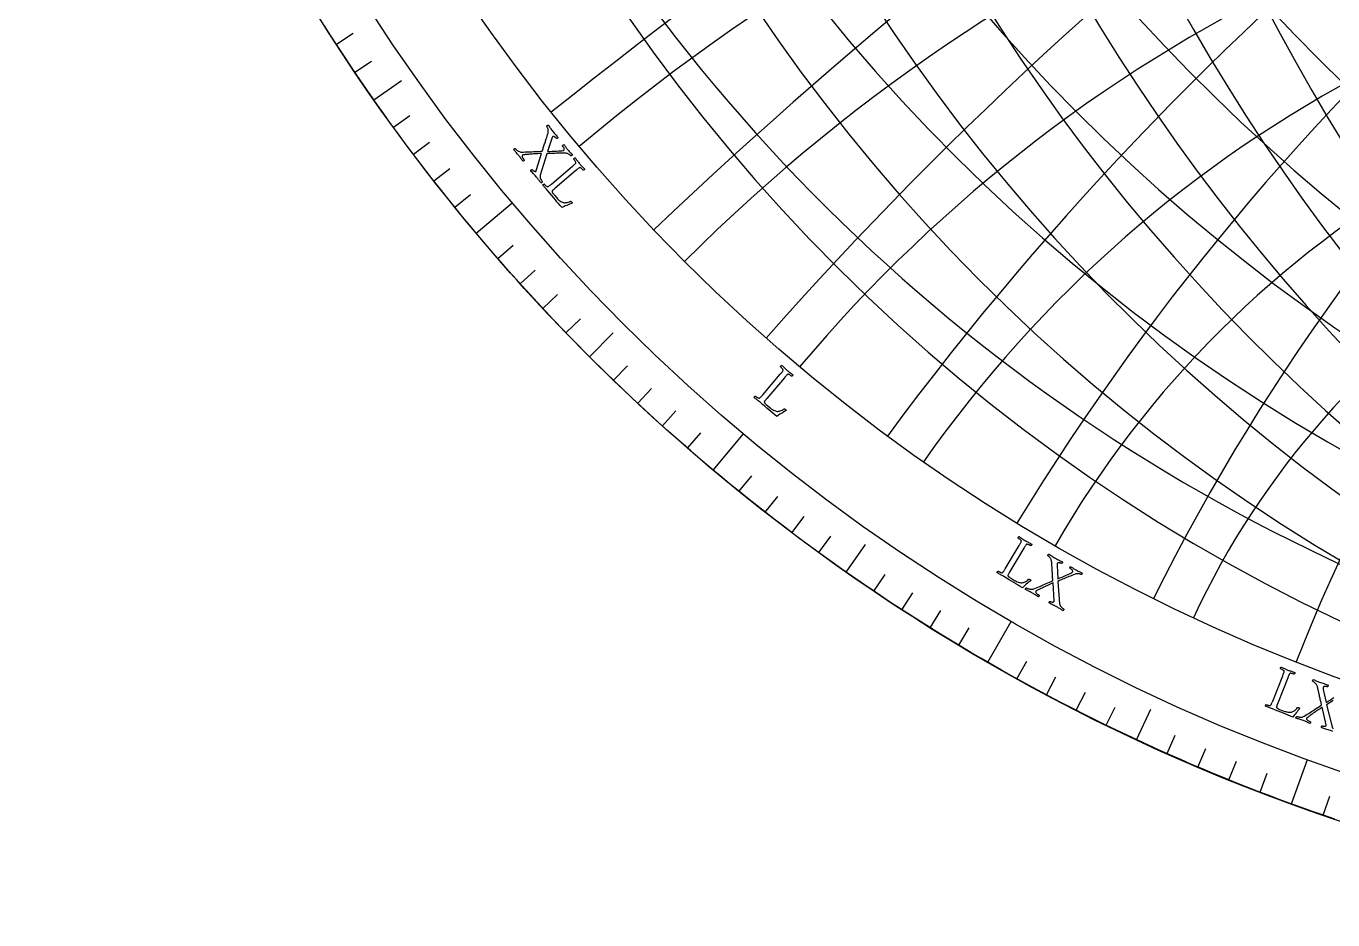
# Model space of a CAD drawing. Header units: millimetres. Extents: x -92 to 92, y -92 to 120.
# Drawn here: x -92.5 to -29.6, y -92.5 to -49.5 of the extents above; entities that cross this region are included whole.
import ezdxf

# ---------------------------------------------------------------- set-up
doc = ezdxf.new("R2010")
doc.units = ezdxf.units.MM
for name, color, linetype in [('CUT_OUTER', 1, 'Continuous'), ('ENGRAVE', 7, 'Continuous'), ('ENGRAVE_FINE', 8, 'Continuous'), ('TEXT', 5, 'Continuous')]:
    doc.layers.add(name, color=color, linetype=linetype)

msp = doc.modelspace()

# ---------------------------------------------------------------- linework, layer by layer
at = {"layer": 'CUT_OUTER'}
msp.add_lwpolyline([(-29.5539, -87.6517), (-30.0912, -87.4687), (-30.6273, -87.2824), (-31.1623, -87.0928), (-31.6961, -86.9), (-32.2287, -86.7039), (-32.7601, -86.5045), (-33.2903, -86.3018), (-33.8192, -86.0959), (-34.3468, -85.8868), (-34.8732, -85.6744), (-35.3982, -85.4589), (-35.9219, -85.24), (-36.4443, -85.018), (-36.9652, -84.7928), (-37.4848, -84.5644), (-38.003, -84.3328), (-38.5197, -84.098), (-39.035, -83.8601), (-39.5488, -83.619), (-40.0612, -83.3748), (-40.572, -83.1274), (-41.0813, -82.8769), (-41.589, -82.6232), (-42.0952, -82.3665), (-42.5998, -82.1067), (-43.1028, -81.8437), (-43.6042, -81.5777), (-44.1039, -81.3086), (-44.602, -81.0365), (-45.0984, -80.7613), (-45.5931, -80.483), (-46.0861, -80.2018), (-46.5773, -79.9175), (-47.0668, -79.6302), (-47.5545, -79.3399), (-48.0404, -79.0466), (-48.5245, -78.7504), (-49.0068, -78.4511), (-49.4873, -78.149), (-49.9659, -77.8438), (-50.4426, -77.5358), (-50.9174, -77.2248), (-51.3902, -76.9109), (-51.8612, -76.5942), (-52.3302, -76.2745), (-52.7972, -75.952), (-53.2623, -75.6266), (-53.7253, -75.2984), (-54.1863, -74.9673), (-54.6453, -74.6334), (-55.1022, -74.2967), (-55.557, -73.9572), (-56.0098, -73.6149), (-56.4604, -73.2699), (-56.9089, -72.922), (-57.3553, -72.5715), (-57.7995, -72.2182), (-58.2415, -71.8622), (-58.6814, -71.5035), (-59.119, -71.1421), (-59.5544, -70.778), (-59.9876, -70.4112), (-60.4185, -70.0418), (-60.8471, -69.6698), (-61.2735, -69.2951), (-61.6975, -68.9178), (-62.1192, -68.538), (-62.5386, -68.1555), (-62.9556, -67.7705), (-63.3702, -67.383), (-63.7825, -66.9929), (-64.1924, -66.6002), (-64.5998, -66.2051), (-65.0048, -65.8075), (-65.4074, -65.4074), (-65.8075, -65.0048), (-66.2051, -64.5998), (-66.6002, -64.1924), (-66.9929, -63.7825), (-67.383, -63.3702), (-67.7705, -62.9556), (-68.1555, -62.5386), (-68.538, -62.1192), (-68.9178, -61.6975), (-69.2951, -61.2735), (-69.6698, -60.8471), (-70.0418, -60.4185), (-70.4112, -59.9876), (-70.778, -59.5544), (-71.1421, -59.119), (-71.5035, -58.6814), (-71.8622, -58.2415), (-72.2182, -57.7995), (-72.5715, -57.3553), (-72.922, -56.9089), (-73.2699, -56.4604), (-73.6149, -56.0098), (-73.9572, -55.557), (-74.2967, -55.1022), (-74.6334, -54.6453), (-74.9673, -54.1863), (-75.2984, -53.7253), (-75.6266, -53.2623), (-75.952, -52.7972), (-76.2745, -52.3302), (-76.5942, -51.8612), (-76.9109, -51.3902), (-77.2248, -50.9174), (-77.5358, -50.4426), (-77.8438, -49.9659), (-78.149, -49.4873)], dxfattribs=at)
at = {"layer": 'ENGRAVE'}
for points in [[(-75.7716, -53.0558), (-74.4456, -52.1273)], [(-70.8591, -59.4579), (-69.1231, -58.0011)], [(-65.4074, -65.4074), (-64.2627, -64.2627)], [(-59.4579, -70.8591), (-58.0011, -69.1231)], [(-53.0558, -75.7716), (-52.1273, -74.4456)], [(-46.25, -80.1073), (-45.1169, -78.1447)], [(-39.0922, -83.8335), (-38.4081, -82.3664)], [(-31.6369, -86.9216), (-30.8618, -84.792)]]:
    msp.add_lwpolyline(points, dxfattribs=at)
for radius in [92.5, 90.2338, 86.025, 86.025]:
    msp.add_circle((0, 0), radius, dxfattribs=at)
for centre, radius, start, end in [((15.1685, 0), 87.3521, 100, 260), ((31.3105, 0), 91.5459, 110, 250), ((49.6666, 0), 99.3331, 120, 240), ((72.1835, 0), 112.2977, 130, 230), ((102.5206, 0), 133.8311, 140, 220), ((0, -133.8311), 102.5206, 50, 130), ((0, -112.2977), 72.1835, 40, 140), ((0, -99.3331), 49.6666, 30, 150)]:
    msp.add_arc(centre, radius, start, end, dxfattribs=at)
at = {"layer": 'ENGRAVE_FINE'}
for points in [[(-77.577, -50.3791), (-76.7625, -49.8501)], [(-76.686, -51.7253), (-75.8808, -51.1822)], [(-74.8341, -54.3701), (-74.0483, -53.7992)], [(-73.8738, -55.6679), (-73.0981, -55.0834)], [(-72.891, -56.9487), (-72.1256, -56.3507)], [(-71.886, -58.2121), (-71.1312, -57.6009)], [(-69.8106, -60.6855), (-69.0776, -60.0483)], [(-68.7409, -61.8946), (-68.0191, -61.2447)], [(-67.6502, -63.0848), (-66.9399, -62.4225)], [(-66.5389, -64.2559), (-65.8403, -63.5812)], [(-64.2559, -66.5389), (-63.5812, -65.8403)], [(-63.0848, -67.6502), (-62.4225, -66.9399)], [(-61.8946, -68.7409), (-61.2447, -68.0191)], [(-60.6855, -69.8106), (-60.0483, -69.0776)], [(-58.2121, -71.886), (-57.6009, -71.1312)], [(-56.9487, -72.891), (-56.3507, -72.1256)], [(-55.6679, -73.8738), (-55.0834, -73.0981)], [(-54.3701, -74.8341), (-53.7992, -74.0483)], [(-51.7253, -76.686), (-51.1822, -75.8808)], [(-50.3791, -77.577), (-49.8501, -76.7625)], [(-49.0175, -78.4444), (-48.5028, -77.6208)], [(-47.641, -79.288), (-47.1408, -78.4555)], [(-44.8449, -80.9023), (-44.374, -80.0528)], [(-43.4261, -81.6727), (-42.9701, -80.8151)], [(-41.9941, -82.4181), (-41.5532, -81.5527)], [(-40.5493, -83.1384), (-40.1236, -82.2655)], [(-37.6231, -84.503), (-37.2281, -83.6157)], [(-36.1426, -85.1467), (-35.7631, -84.2527)], [(-34.6511, -85.7645), (-34.2873, -84.864)], [(-33.149, -86.3562), (-32.801, -85.4494)], [(-30.1151, -87.4605), (-29.7988, -86.5421)]]:
    msp.add_lwpolyline(points, dxfattribs=at)
for centre, radius, start, end in [((7.5262, 0), 86.3536, 95, 265), ((23.0503, 0), 89.0596, 105, 255), ((40.1141, 0), 94.9181, 115, 245), ((60.2354, 0), 105.0171, 125, 235), ((86.025, 0), 121.6577, 135, 225), ((-6.8976, -3.0111), 86.3536, 298.583333, 108.583334), ((-13.9016, -6.0687), 87.3521, 303.583333, 103.583333), ((-21.1251, -9.222), 89.0596, 308.583333, 98.583333), ((6.8976, 3.0111), 86.3536, 118.583333, 288.583334), ((13.9016, 6.0687), 87.3521, 123.583333, 283.583333), ((21.1251, 9.222), 89.0596, 128.583333, 278.583333), ((28.6955, 12.5268), 91.5459, 133.583333, 273.583333), ((36.7638, 16.049), 94.9181, 138.583333, 268.583333), ((45.5184, 19.8707), 99.3331, 143.583333, 263.583333), ((55.2044, 24.0991), 105.0171, 148.583333, 258.583333), ((66.1547, 28.8794), 112.2977, 153.583333, 253.583333), ((78.8401, 34.4171), 121.6577, 158.583333, 248.583333), ((93.958, 41.0167), 133.8311, 163.583333, 243.583333), ((112.5954, 49.1527), 149.98, 168.583333, 238.583333), ((136.5551, 59.6122), 172.05, 173.583333, 233.583333), ((169.0732, 73.8077), 203.5525, 178.583333, 228.583333), ((-28.6955, -12.5268), 91.5459, 313.583333, 93.583333), ((216.6114, 94.5602), 251.5203, 183.583333, 223.583333), ((294.2353, 128.4463), 332.3751, 188.583333, 218.583333), ((447.1245, 195.189), 495.3982, 193.583333, 213.583333), ((901.1467, 393.3892), 987.0262, 198.5833333, 208.5833333), ((-901.1467, -393.3892), 987.0262, 18.5833333, 28.5833333), ((-447.1245, -195.189), 495.3982, 13.583333, 33.583333), ((-294.2353, -128.4463), 332.3751, 8.583333, 38.583333), ((-216.6114, -94.5602), 251.5203, 3.583333, 43.583333), ((-169.0732, -73.8077), 203.5525, 358.583333, 48.583333), ((-136.5551, -59.6122), 172.05, 353.583333, 53.583333), ((-112.5954, -49.1527), 149.98, 348.583333, 58.583333), ((-93.958, -41.0167), 133.8311, 343.583333, 63.583333), ((-78.8401, -34.4171), 121.6577, 338.583333, 68.583333), ((-66.1547, -28.8794), 112.2977, 333.583333, 73.583333), ((-55.2044, -24.0991), 105.0171, 328.583333, 78.583333), ((-45.5184, -19.8707), 99.3331, 323.583333, 83.583333), ((-36.7638, -16.049), 94.9181, 318.583333, 88.583333), ((132.9774, -304.6148), 321.0497, 98.583333, 128.583333), ((100.6288, -230.5131), 236.3517, 93.583333, 133.583333), ((81.4378, -186.5516), 184.4812, 88.583333, 138.583333), ((68.8342, -157.6802), 148.9997, 83.583333, 143.583333), ((60.0044, -137.4536), 122.8564, 78.583333, 148.583333), ((53.5435, -122.6535), 102.5206, 73.583333, 153.583333), ((48.6731, -111.4968), 86.025, 68.583333, 158.583333), ((0, -121.6577), 86.025, 45, 135), ((0, -105.0171), 60.2354, 35, 145), ((0, -94.9181), 40.1141, 25, 155)]:
    msp.add_arc(centre, radius, start, end, dxfattribs=at)
at = {"layer": 'TEXT'}
for points in [[(-67.1658, -54.5685), (-67.1314, -54.6104), (-67.0978, -54.6502), (-67.0653, -54.6878), (-67.0338, -54.7232), (-67.0029, -54.7574), (-66.9724, -54.7915), (-66.9423, -54.8253), (-66.9126, -54.859), (-66.9169, -54.866), (-66.9242, -54.8745), (-66.9343, -54.8843), (-66.9474, -54.8955), (-66.9606, -54.9054), (-66.9712, -54.911), (-66.9791, -54.9125), (-66.9843, -54.9098), (-66.9924, -54.9008), (-67.0029, -54.8902), (-67.0159, -54.8782), (-67.0314, -54.8647), (-67.0485, -54.8512), (-67.0663, -54.8394), (-67.0848, -54.8291), (-67.104, -54.8204), (-67.1232, -54.8151), (-67.1413, -54.815), (-67.1585, -54.8201), (-67.1748, -54.8304), (-67.1877, -54.8439), (-67.1999, -54.8628), (-67.2112, -54.887), (-67.2217, -54.9166), (-67.4209, -55.5333), (-67.3077, -55.5275), (-67.1975, -55.5222), (-67.0906, -55.5173), (-66.9867, -55.5128), (-66.8907, -55.5081), (-66.807, -55.5025), (-66.7357, -55.496), (-66.6768, -55.4887), (-66.6682, -55.4869), (-66.6601, -55.4844), (-66.6527, -55.481), (-66.6458, -55.477), (-66.64, -55.473), (-66.6355, -55.4699), (-66.6323, -55.4676), (-66.6304, -55.4662), (-66.6232, -55.4571), (-66.6183, -55.444), (-66.6157, -55.4268), (-66.6156, -55.4056), (-66.6215, -55.3792), (-66.6373, -55.3464), (-66.6629, -55.3073), (-66.6983, -55.2618), (-66.6982, -55.2563), (-66.6942, -55.2489), (-66.6865, -55.2396), (-66.675, -55.2285), (-66.6623, -55.2176), (-66.651, -55.2091), (-66.641, -55.2029), (-66.6323, -55.1991), (-66.6069, -55.2345), (-66.583, -55.2678), (-66.5604, -55.299), (-66.5394, -55.3282), (-66.5182, -55.3568), (-66.4955, -55.3864), (-66.4712, -55.417), (-66.4453, -55.4484), (-66.409, -55.4914), (-66.3749, -55.5302), (-66.3433, -55.565), (-66.314, -55.5957), (-66.2871, -55.6232), (-66.2627, -55.6483), (-66.2409, -55.6709), (-66.2215, -55.6912), (-66.2254, -55.6981), (-66.2315, -55.7061), (-66.2397, -55.7152), (-66.2501, -55.7253), (-66.2616, -55.7345), (-66.2729, -55.7409), (-66.284, -55.7444), (-66.295, -55.7449), (-66.3008, -55.7388), (-66.3102, -55.73), (-66.3232, -55.7183), (-66.3397, -55.7039), (-66.3594, -55.6884), (-66.3816, -55.6736), (-66.4063, -55.6593), (-66.4336, -55.6457), (-66.463, -55.6339), (-66.494, -55.6253), (-66.5268, -55.6199), (-66.5612, -55.6176), (-66.649, -55.6188), (-66.7308, -55.6197), (-66.8067, -55.6204), (-66.8767, -55.6208), (-66.9437, -55.6214), (-67.0106, -55.6227), (-67.0774, -55.6246), (-67.1442, -55.6272), (-67.2141, -55.6303), (-67.2901, -55.634), (-67.3723, -55.6381), (-67.4607, -55.6427), (-67.7708, -56.6816), (-67.7782, -56.7203), (-67.7781, -56.7606), (-67.7707, -56.8024), (-67.7559, -56.8457), (-67.7366, -56.8879), (-67.7158, -56.9263), (-67.6937, -56.9609), (-67.67, -56.9917), (-67.6733, -56.9997), (-67.6795, -57.0084), (-67.6887, -57.0178), (-67.7009, -57.028), (-67.7133, -57.0373), (-67.7231, -57.0441), (-67.7304, -57.0486), (-67.7351, -57.0506), (-67.7612, -57.0149), (-67.7854, -56.9816), (-67.8077, -56.951), (-67.8282, -56.9228), (-67.849, -56.8948), (-67.8726, -56.8644), (-67.8989, -56.8316), (-67.9279, -56.7965), (-67.9682, -56.7487), (-68.0063, -56.7044), (-68.0422, -56.6636), (-68.0759, -56.6264), (-68.1098, -56.5893), (-68.1466, -56.5493), (-68.1861, -56.5061), (-68.2283, -56.4598), (-68.2258, -56.4506), (-68.2199, -56.4405), (-68.2105, -56.4297), (-68.1977, -56.4181), (-68.1846, -56.4083), (-68.174, -56.4026), (-68.166, -56.4011), (-68.1607, -56.4039), (-68.1533, -56.4119), (-68.1431, -56.4215), (-68.1301, -56.4326), (-68.1143, -56.4452), (-68.0968, -56.4579), (-68.0786, -56.4693), (-68.0597, -56.4793), (-68.0401, -56.488), (-68.0213, -56.4939), (-68.0048, -56.4956), (-67.9906, -56.4929), (-67.9786, -56.4861), (-67.9762, -56.4837), (-67.9736, -56.4804), (-67.971, -56.4763), (-67.9684, -56.4714), (-67.9659, -56.4662), (-67.9641, -56.4612), (-67.9628, -56.4565), (-67.9622, -56.4519), (-67.704, -55.633), (-67.7623, -55.6356), (-67.8235, -55.6387), (-67.8875, -55.6423), (-67.9544, -55.6464), (-68.0223, -55.6508), (-68.0894, -55.6552), (-68.1556, -55.6597), (-68.2211, -55.6642), (-68.2841, -55.6687), (-68.3429, -55.6734), (-68.3976, -55.6782), (-68.4481, -55.6831), (-68.4928, -55.6878), (-68.5299, -55.6919), (-68.5594, -55.6953), (-68.5813, -55.6981), (-68.5851, -55.699), (-68.5898, -55.7), (-68.5954, -55.7013), (-68.6018, -55.7027), (-68.6086, -55.7046), (-68.6151, -55.7074), (-68.6215, -55.711), (-68.6277, -55.7156), (-68.6363, -55.7268), (-68.6402, -55.743), (-68.6395, -55.7639), (-68.6341, -55.7897), (-68.6222, -55.8206), (-68.602, -55.857), (-68.5736, -55.8989), (-68.5369, -55.9462), (-68.5401, -55.9543), (-68.5461, -55.9634), (-68.5548, -55.9735), (-68.5663, -55.9845), (-68.5781, -55.9945), (-68.5878, -56.0015), (-68.5954, -56.0055), (-68.6008, -56.0066), (-68.6255, -55.9715), (-68.6506, -55.9363), (-68.6761, -55.9008), (-68.7019, -55.8652), (-68.728, -55.8298), (-68.7543, -55.795), (-68.7809, -55.7609), (-68.8076, -55.7275), (-68.8441, -55.6828), (-68.8784, -55.6418), (-68.9104, -55.6046), (-68.94, -55.571), (-68.9689, -55.5391), (-68.9984, -55.5067), (-69.0285, -55.4737), (-69.0593, -55.4403), (-69.0539, -55.4328), (-69.0459, -55.425), (-69.0354, -55.417), (-69.0224, -55.4087), (-69.0095, -55.4012), (-68.9992, -55.3956), (-68.9917, -55.392), (-68.9869, -55.3903), (-68.9804, -55.3973), (-68.9688, -55.4085), (-68.952, -55.424), (-68.93, -55.4436), (-68.9042, -55.465), (-68.8759, -55.4859), (-68.8449, -55.5062), (-68.8114, -55.526), (-68.7767, -55.5429), (-68.7423, -55.5547), (-68.7083, -55.5615), (-68.6746, -55.5632), (-68.5816, -55.561), (-68.4928, -55.5585), (-68.4083, -55.5559), (-68.3279, -55.5529), (-68.2496, -55.5497), (-68.1713, -55.5462), (-68.0929, -55.5423), (-68.0146, -55.5381), (-67.9347, -55.5337), (-67.8514, -55.5293), (-67.7648, -55.5248), (-67.6749, -55.5203), (-67.6635, -55.4871), (-67.6511, -55.4499), (-67.6377, -55.4086), (-67.6234, -55.3633), (-67.6082, -55.3154), (-67.5926, -55.2667), (-67.5764, -55.2171), (-67.5596, -55.1665), (-67.5429, -55.1164), (-67.527, -55.0678), (-67.5117, -55.0208), (-67.4971, -54.9754), (-67.4836, -54.9329), (-67.4712, -54.8944), (-67.4601, -54.8599), (-67.4503, -54.8295), (-67.4423, -54.8046), (-67.4365, -54.7868), (-67.433, -54.7762), (-67.4319, -54.7726), (-67.4174, -54.7293), (-67.4058, -54.6892), (-67.3972, -54.6523), (-67.3916, -54.6185), (-67.3885, -54.5858), (-67.3877, -54.5523), (-67.3892, -54.5178), (-67.3928, -54.4824), (-67.3968, -54.459), (-67.403, -54.4356), (-67.4114, -54.4123), (-67.422, -54.389), (-67.4333, -54.3673), (-67.4439, -54.3487), (-67.4537, -54.3332), (-67.4628, -54.3209), (-67.4644, -54.3152), (-67.4613, -54.3078), (-67.4536, -54.2986), (-67.4413, -54.2877), (-67.4274, -54.2775), (-67.4149, -54.2704), (-67.404, -54.2665), (-67.3945, -54.2658), (-67.3623, -54.3085), (-67.3327, -54.3481), (-67.3058, -54.3847), (-67.2816, -54.4183), (-67.2572, -54.4517), (-67.2298, -54.4878), (-67.1993, -54.5268), (-67.1658, -54.5685)], [(-67.0486, -57.2979), (-67.0513, -57.3002), (-67.0546, -57.303), (-67.0585, -57.3063), (-67.0629, -57.3101), (-67.0745, -57.32), (-67.0876, -57.3312), (-67.1025, -57.3439), (-67.1189, -57.358), (-67.1357, -57.3726), (-67.1514, -57.3868), (-67.1662, -57.4007), (-67.18, -57.4143), (-67.1915, -57.4267), (-67.1995, -57.4372), (-67.2041, -57.4458), (-67.2051, -57.4524), (-67.2018, -57.4714), (-67.1958, -57.4905), (-67.1869, -57.5094), (-67.1752, -57.5283), (-67.1598, -57.5495), (-67.1397, -57.5752), (-67.1149, -57.6054), (-67.0855, -57.6402), (-66.9724, -57.7715), (-66.9419, -57.8048), (-66.9081, -57.8382), (-66.8709, -57.8715), (-66.8303, -57.9047), (-66.7887, -57.9349), (-66.7483, -57.9592), (-66.7092, -57.9774), (-66.6714, -57.9898), (-66.6363, -57.9961), (-66.5989, -57.9991), (-66.5592, -57.9988), (-66.5172, -57.9952), (-66.4721, -57.9872), (-66.4232, -57.9742), (-66.3705, -57.9559), (-66.314, -57.9325), (-66.3045, -57.9309), (-66.2941, -57.9338), (-66.283, -57.9412), (-66.271, -57.9532), (-66.2548, -57.9734), (-66.2436, -57.9917), (-66.2371, -58.0079), (-66.2356, -58.0222), (-66.2982, -58.0472), (-66.363, -58.0728), (-66.43, -58.0989), (-66.4991, -58.1255), (-66.5658, -58.1523), (-66.6258, -58.1792), (-66.679, -58.2061), (-66.7253, -58.2331), (-66.8067, -58.1391), (-66.8872, -58.0447), (-66.9667, -57.95), (-67.0452, -57.855), (-67.1259, -57.7571), (-67.2123, -57.6535), (-67.3043, -57.5444), (-67.4017, -57.4296), (-67.4358, -57.39), (-67.4685, -57.3529), (-67.4999, -57.3182), (-67.5299, -57.286), (-67.5593, -57.2546), (-67.5887, -57.2221), (-67.6181, -57.1887), (-67.6476, -57.1543), (-67.6454, -57.1453), (-67.6403, -57.1362), (-67.6323, -57.1269), (-67.6212, -57.1175), (-67.6094, -57.1092), (-67.5986, -57.103), (-67.589, -57.0992), (-67.5806, -57.0976), (-67.573, -57.1062), (-67.5624, -57.1173), (-67.5489, -57.1311), (-67.5323, -57.1475), (-67.514, -57.1647), (-67.4954, -57.1808), (-67.4764, -57.1958), (-67.457, -57.2097), (-67.439, -57.2209), (-67.4242, -57.2278), (-67.4125, -57.2304), (-67.4039, -57.2287), (-67.3849, -57.2199), (-67.3647, -57.2083), (-67.3433, -57.1939), (-67.3207, -57.1766), (-67.2971, -57.1575), (-67.2728, -57.1375), (-67.2477, -57.1165), (-67.2218, -57.0947), (-66.226, -56.2489), (-66.2002, -56.2268), (-66.1752, -56.2053), (-66.1511, -56.1842), (-66.1279, -56.1636), (-66.1067, -56.1436), (-66.0886, -56.1246), (-66.0736, -56.1064), (-66.0617, -56.0891), (-66.0576, -56.0802), (-66.0579, -56.0681), (-66.0624, -56.0529), (-66.0711, -56.0344), (-66.0824, -56.0142), (-66.0945, -55.994), (-66.1075, -55.9738), (-66.1212, -55.9535), (-66.1343, -55.9348), (-66.1454, -55.9194), (-66.1544, -55.9073), (-66.1614, -55.8986), (-66.1584, -55.8906), (-66.153, -55.8819), (-66.1452, -55.8724), (-66.1349, -55.862), (-66.1238, -55.8528), (-66.1133, -55.8463), (-66.1035, -55.8427), (-66.0944, -55.842), (-66.066, -55.8782), (-66.0379, -55.9143), (-66.0102, -55.9501), (-65.9829, -55.9858), (-65.9557, -56.0211), (-65.9282, -56.0556), (-65.9006, -56.0895), (-65.8727, -56.1227), (-65.8437, -56.1563), (-65.8145, -56.1891), (-65.7853, -56.221), (-65.756, -56.2521), (-65.7265, -56.2832), (-65.6964, -56.3151), (-65.6658, -56.3479), (-65.6348, -56.3815), (-65.637, -56.3904), (-65.6421, -56.3995), (-65.6501, -56.4088), (-65.661, -56.4183), (-65.6728, -56.4268), (-65.6835, -56.433), (-65.693, -56.437), (-65.7013, -56.4387), (-65.7088, -56.4304), (-65.7193, -56.4196), (-65.7327, -56.4062), (-65.7491, -56.3903), (-65.7669, -56.3735), (-65.7847, -56.3578), (-65.8024, -56.343), (-65.82, -56.3291), (-65.8366, -56.3179), (-65.851, -56.311), (-65.8633, -56.3083), (-65.8735, -56.3099), (-65.889, -56.3177), (-65.9057, -56.3278), (-65.9235, -56.3401), (-65.9425, -56.3546), (-65.9624, -56.3708), (-65.9831, -56.3879), (-66.0046, -56.4058), (-66.0268, -56.4247), (-66.0304, -56.4278), (-66.034, -56.4308), (-66.0376, -56.4339), (-66.0411, -56.4369), (-66.0447, -56.44), (-66.0483, -56.443), (-66.0519, -56.4461), (-66.0554, -56.4491)], [(-56.8669, -67.4146), (-56.8692, -67.4173), (-56.872, -67.4206), (-56.8752, -67.4245), (-56.879, -67.429), (-56.8888, -67.4406), (-56.9, -67.4538), (-56.9125, -67.4687), (-56.9265, -67.4852), (-56.9407, -67.5024), (-56.9539, -67.519), (-56.9662, -67.5351), (-56.9776, -67.5507), (-56.987, -67.5649), (-56.9932, -67.5765), (-56.9963, -67.5857), (-56.9963, -67.5924), (-56.9899, -67.6107), (-56.9808, -67.6284), (-56.969, -67.6457), (-56.9544, -67.6625), (-56.9358, -67.6808), (-56.9118, -67.7029), (-56.8824, -67.7287), (-56.8477, -67.7583), (-56.7149, -67.8695), (-56.6794, -67.8975), (-56.6406, -67.9249), (-56.5985, -67.9517), (-56.5531, -67.9779), (-56.5071, -68.001), (-56.4633, -68.0184), (-56.4218, -68.0301), (-56.3824, -68.0361), (-56.3468, -68.0367), (-56.3094, -68.0336), (-56.2702, -68.0268), (-56.2294, -68.0164), (-56.1862, -68.0013), (-56.1401, -67.9804), (-56.091, -67.9539), (-56.0391, -67.9216), (-56.0299, -67.9185), (-56.0192, -67.9197), (-56.007, -67.9252), (-55.9933, -67.935), (-55.974, -67.9524), (-55.9599, -67.9686), (-55.951, -67.9836), (-55.9471, -67.9974), (-56.0049, -68.0322), (-56.0647, -68.068), (-56.1265, -68.1046), (-56.1904, -68.142), (-56.2519, -68.1794), (-56.3067, -68.2156), (-56.3548, -68.2508), (-56.3962, -68.285), (-56.4918, -68.2054), (-56.5865, -68.1253), (-56.6802, -68.0448), (-56.7731, -67.9638), (-56.8687, -67.8802), (-56.9707, -67.792), (-57.0792, -67.6992), (-57.194, -67.6018), (-57.234, -67.5682), (-57.2723, -67.5369), (-57.3089, -67.5078), (-57.3437, -67.4809), (-57.3778, -67.4547), (-57.4121, -67.4274), (-57.4466, -67.3992), (-57.4813, -67.37), (-57.4806, -67.3608), (-57.477, -67.351), (-57.4705, -67.3406), (-57.4612, -67.3295), (-57.4508, -67.3193), (-57.4412, -67.3115), (-57.4324, -67.3062), (-57.4243, -67.3033), (-57.4154, -67.3104), (-57.4032, -67.3197), (-57.3875, -67.3311), (-57.3685, -67.3447), (-57.3477, -67.3586), (-57.3267, -67.3715), (-57.3055, -67.3832), (-57.2842, -67.3938), (-57.2646, -67.4019), (-57.2488, -67.4063), (-57.2369, -67.407), (-57.2287, -67.4039), (-57.2114, -67.3922), (-57.1933, -67.3775), (-57.1745, -67.3597), (-57.1551, -67.339), (-57.1349, -67.3164), (-57.1141, -67.2926), (-57.0927, -67.2679), (-57.0707, -67.2421), (-56.2253, -66.246), (-56.2034, -66.2201), (-56.1823, -66.1947), (-56.1619, -66.17), (-56.1424, -66.1459), (-56.1246, -66.1228), (-56.1099, -66.1011), (-56.098, -66.0807), (-56.0891, -66.0617), (-56.0865, -66.0523), (-56.0887, -66.0404), (-56.0956, -66.0261), (-56.1073, -66.0092), (-56.1217, -65.9912), (-56.1369, -65.9732), (-56.153, -65.9553), (-56.1698, -65.9375), (-56.1858, -65.9212), (-56.1992, -65.9078), (-56.2101, -65.8974), (-56.2184, -65.8899), (-56.2167, -65.8815), (-56.2128, -65.872), (-56.2066, -65.8614), (-56.1982, -65.8495), (-56.1887, -65.8386), (-56.1794, -65.8305), (-56.1703, -65.8254), (-56.1615, -65.8232), (-56.1275, -65.8543), (-56.094, -65.8853), (-56.0608, -65.9162), (-56.0281, -65.947), (-55.9955, -65.9774), (-55.9628, -66.007), (-55.93, -66.036), (-55.8971, -66.0642), (-55.863, -66.0926), (-55.829, -66.1202), (-55.795, -66.147), (-55.7611, -66.1729), (-55.7268, -66.1988), (-55.692, -66.2255), (-55.6565, -66.2529), (-55.6204, -66.281), (-55.6211, -66.2901), (-55.6247, -66.2999), (-55.6311, -66.3104), (-55.6403, -66.3215), (-55.6506, -66.3318), (-55.6601, -66.3397), (-55.6688, -66.3452), (-55.6768, -66.3482), (-55.6855, -66.3412), (-55.6976, -66.3322), (-55.713, -66.3212), (-55.7318, -66.3082), (-55.7521, -66.2945), (-55.7722, -66.2819), (-55.792, -66.2701), (-55.8117, -66.2594), (-55.8298, -66.251), (-55.8452, -66.2465), (-55.8578, -66.2458), (-55.8676, -66.2491), (-55.8816, -66.2593), (-55.8964, -66.2719), (-55.912, -66.2869), (-55.9284, -66.3044), (-55.9454, -66.3236), (-55.9631, -66.3438), (-55.9814, -66.365), (-56.0003, -66.3872), (-56.0033, -66.3908), (-56.0063, -66.3944), (-56.0094, -66.398), (-56.0124, -66.4016), (-56.0154, -66.4052), (-56.0184, -66.4088), (-56.0215, -66.4124), (-56.0245, -66.416)], [(-45.179, -75.7458), (-45.1809, -75.7488), (-45.1831, -75.7525), (-45.1857, -75.7569), (-45.1887, -75.7619), (-45.1964, -75.775), (-45.2053, -75.7899), (-45.2153, -75.8066), (-45.2264, -75.8252), (-45.2376, -75.8444), (-45.248, -75.8629), (-45.2575, -75.8808), (-45.2662, -75.8981), (-45.2732, -75.9136), (-45.2774, -75.9261), (-45.279, -75.9356), (-45.2779, -75.9422), (-45.2686, -75.9592), (-45.2568, -75.9753), (-45.2423, -75.9904), (-45.2252, -76.0046), (-45.2038, -76.0197), (-45.1766, -76.0376), (-45.1434, -76.0583), (-45.1044, -76.0818), (-44.9552, -76.17), (-44.9157, -76.1919), (-44.8729, -76.2126), (-44.827, -76.2323), (-44.778, -76.2508), (-44.7289, -76.2661), (-44.6829, -76.2761), (-44.64, -76.2809), (-44.6002, -76.2805), (-44.5649, -76.2753), (-44.5285, -76.2661), (-44.491, -76.2531), (-44.4523, -76.2362), (-44.4122, -76.2143), (-44.37, -76.1863), (-44.326, -76.1521), (-44.28, -76.1118), (-44.2714, -76.1073), (-44.2607, -76.1067), (-44.2477, -76.1102), (-44.2326, -76.1176), (-44.2108, -76.1316), (-44.1942, -76.1453), (-44.183, -76.1587), (-44.1769, -76.1717), (-44.2283, -76.2155), (-44.2815, -76.2604), (-44.3365, -76.3066), (-44.3935, -76.3539), (-44.4481, -76.4007), (-44.4963, -76.4454), (-44.5381, -76.4879), (-44.5734, -76.5283), (-44.6806, -76.4653), (-44.787, -76.4016), (-44.8926, -76.3374), (-44.9974, -76.2725), (-45.1053, -76.2055), (-45.2203, -76.1351), (-45.3423, -76.0611), (-45.4714, -75.9835), (-45.5164, -75.957), (-45.5593, -75.9323), (-45.6001, -75.9095), (-45.6388, -75.8886), (-45.6767, -75.8682), (-45.7149, -75.8469), (-45.7535, -75.8246), (-45.7925, -75.8014), (-45.7933, -75.7923), (-45.7914, -75.782), (-45.7867, -75.7706), (-45.7793, -75.7582), (-45.7707, -75.7465), (-45.7625, -75.7372), (-45.7546, -75.7305), (-45.7471, -75.7264), (-45.7372, -75.732), (-45.7236, -75.7392), (-45.7063, -75.7479), (-45.6854, -75.7582), (-45.6626, -75.7686), (-45.6398, -75.7779), (-45.617, -75.786), (-45.5942, -75.793), (-45.5735, -75.7978), (-45.5573, -75.7996), (-45.5453, -75.7983), (-45.5378, -75.794), (-45.5226, -75.7796), (-45.5072, -75.7621), (-45.4915, -75.7416), (-45.4756, -75.718), (-45.4594, -75.6923), (-45.4428, -75.6656), (-45.4257, -75.6377), (-45.4081, -75.6087), (-44.7355, -74.4887), (-44.7181, -74.4595), (-44.7013, -74.431), (-44.6853, -74.4033), (-44.6699, -74.3764), (-44.6561, -74.3507), (-44.6451, -74.3269), (-44.6367, -74.3048), (-44.631, -74.2846), (-44.63, -74.2749), (-44.6341, -74.2636), (-44.6432, -74.2505), (-44.6574, -74.2358), (-44.6746, -74.2204), (-44.6925, -74.2051), (-44.7113, -74.1901), (-44.7308, -74.1752), (-44.7492, -74.1617), (-44.7646, -74.1507), (-44.777, -74.1421), (-44.7865, -74.1361), (-44.7862, -74.1276), (-44.7838, -74.1176), (-44.7794, -74.106), (-44.773, -74.093), (-44.7654, -74.0806), (-44.7576, -74.0712), (-44.7495, -74.0646), (-44.7411, -74.061), (-44.7025, -74.0862), (-44.6644, -74.1114), (-44.6267, -74.1365), (-44.5894, -74.1616), (-44.5523, -74.1863), (-44.5152, -74.2102), (-44.4782, -74.2335), (-44.4412, -74.256), (-44.4029, -74.2785), (-44.3648, -74.3002), (-44.3269, -74.3211), (-44.2892, -74.3412), (-44.2513, -74.3612), (-44.2126, -74.3818), (-44.1731, -74.4031), (-44.1329, -74.425), (-44.1321, -74.4341), (-44.1341, -74.4444), (-44.1387, -74.4557), (-44.146, -74.4683), (-44.1545, -74.4801), (-44.1626, -74.4894), (-44.1703, -74.4962), (-44.1777, -74.5005), (-44.1874, -74.495), (-44.2008, -74.4881), (-44.2178, -74.4797), (-44.2384, -74.4699), (-44.2607, -74.4598), (-44.2825, -74.4505), (-44.304, -74.4422), (-44.3252, -74.4347), (-44.3444, -74.4294), (-44.3603, -74.4274), (-44.3729, -74.4288), (-44.382, -74.4336), (-44.3942, -74.446), (-44.4068, -74.4608), (-44.4197, -74.4782), (-44.433, -74.4981), (-44.4468, -74.5198), (-44.4609, -74.5425), (-44.4755, -74.5664), (-44.4905, -74.5915), (-44.4929, -74.5955), (-44.4953, -74.5995), (-44.4978, -74.6036), (-44.5002, -74.6076), (-44.5026, -74.6116), (-44.505, -74.6157), (-44.5074, -74.6197), (-44.5098, -74.6237)], [(-42.9888, -75.1061), (-42.9415, -75.1328), (-42.8959, -75.1579), (-42.852, -75.1812), (-42.8098, -75.2029), (-42.7687, -75.2237), (-42.728, -75.2444), (-42.6877, -75.2652), (-42.6479, -75.2858), (-42.6494, -75.294), (-42.6531, -75.3045), (-42.659, -75.3173), (-42.6672, -75.3325), (-42.676, -75.3464), (-42.6838, -75.3555), (-42.6906, -75.3598), (-42.6965, -75.3591), (-42.7073, -75.3536), (-42.7209, -75.3475), (-42.7374, -75.341), (-42.7567, -75.334), (-42.7775, -75.3276), (-42.7983, -75.323), (-42.8193, -75.32), (-42.8404, -75.3189), (-42.8601, -75.3208), (-42.8771, -75.3273), (-42.8913, -75.3382), (-42.9028, -75.3537), (-42.91, -75.371), (-42.9145, -75.393), (-42.9163, -75.4196), (-42.9155, -75.451), (-42.8791, -76.098), (-42.7755, -76.0518), (-42.6747, -76.0072), (-42.5767, -75.9641), (-42.4814, -75.9225), (-42.3935, -75.8834), (-42.3175, -75.8481), (-42.2534, -75.8164), (-42.201, -75.7883), (-42.1936, -75.7835), (-42.187, -75.7782), (-42.1813, -75.7725), (-42.1764, -75.7662), (-42.1723, -75.7604), (-42.1693, -75.7558), (-42.1671, -75.7526), (-42.1659, -75.7505), (-42.1624, -75.7395), (-42.1625, -75.7255), (-42.1664, -75.7086), (-42.1738, -75.6887), (-42.1889, -75.6662), (-42.2154, -75.6413), (-42.2534, -75.6141), (-42.3029, -75.5844), (-42.3047, -75.5792), (-42.3037, -75.5709), (-42.2999, -75.5595), (-42.2932, -75.5449), (-42.2852, -75.5302), (-42.2777, -75.5181), (-42.2706, -75.5088), (-42.2639, -75.5021), (-42.2274, -75.5259), (-42.1931, -75.5484), (-42.1608, -75.5694), (-42.1307, -75.5891), (-42.1006, -75.6081), (-42.0687, -75.6276), (-42.0351, -75.6473), (-41.9996, -75.6673), (-41.9502, -75.6943), (-41.9045, -75.7182), (-41.8624, -75.7393), (-41.824, -75.7574), (-41.789, -75.7733), (-41.7572, -75.7879), (-41.7287, -75.8012), (-41.7034, -75.8131), (-41.7045, -75.821), (-41.7073, -75.8306), (-41.7117, -75.842), (-41.7178, -75.8552), (-41.7251, -75.868), (-41.7333, -75.878), (-41.7425, -75.8852), (-41.7526, -75.8897), (-41.7602, -75.8861), (-41.7721, -75.8812), (-41.7884, -75.875), (-41.8091, -75.8676), (-41.833, -75.8602), (-41.859, -75.8543), (-41.8872, -75.85), (-41.9176, -75.8471), (-41.9492, -75.8467), (-41.9813, -75.8499), (-42.0138, -75.8566), (-42.0468, -75.8669), (-42.1282, -75.8996), (-42.2042, -75.93), (-42.2748, -75.958), (-42.3399, -75.9836), (-42.4021, -76.0083), (-42.4641, -76.0336), (-42.5257, -76.0594), (-42.5871, -76.0859), (-42.6512, -76.114), (-42.7208, -76.1448), (-42.796, -76.1783), (-42.8768, -76.2144), (-42.7916, -77.2952), (-42.7846, -77.3341), (-42.77, -77.3716), (-42.748, -77.4079), (-42.7186, -77.443), (-42.6854, -77.4754), (-42.6522, -77.5037), (-42.6191, -77.528), (-42.5859, -77.5482), (-42.586, -77.5568), (-42.5887, -77.5672), (-42.5939, -77.5793), (-42.6016, -77.5932), (-42.6098, -77.6063), (-42.6165, -77.6163), (-42.6217, -77.623), (-42.6254, -77.6266), (-42.6626, -77.6027), (-42.6972, -77.5804), (-42.729, -77.5599), (-42.7582, -77.541), (-42.7878, -77.5223), (-42.8207, -77.5025), (-42.857, -77.4814), (-42.8967, -77.4591), (-42.9516, -77.429), (-43.0031, -77.4014), (-43.0513, -77.3763), (-43.0961, -77.3537), (-43.1411, -77.3314), (-43.1899, -77.3072), (-43.2423, -77.2812), (-43.2983, -77.2532), (-43.2993, -77.2437), (-43.2974, -77.2322), (-43.2926, -77.2188), (-43.2848, -77.2034), (-43.2761, -77.1894), (-43.2683, -77.1803), (-43.2614, -77.1761), (-43.2555, -77.1767), (-43.2456, -77.1816), (-43.2327, -77.1868), (-43.2165, -77.1925), (-43.1973, -77.1985), (-43.1763, -77.2041), (-43.1552, -77.2081), (-43.134, -77.2107), (-43.1126, -77.2118), (-43.093, -77.2105), (-43.077, -77.2061), (-43.0646, -77.1985), (-43.056, -77.1878), (-43.0545, -77.1846), (-43.0534, -77.1807), (-43.0524, -77.176), (-43.0517, -77.1704), (-43.0513, -77.1647), (-43.0514, -77.1594), (-43.0519, -77.1545), (-43.0529, -77.15), (-43.1072, -76.2931), (-43.1607, -76.3165), (-43.2166, -76.3414), (-43.2751, -76.3679), (-43.3359, -76.3958), (-43.3977, -76.4244), (-43.4587, -76.4527), (-43.5189, -76.4807), (-43.5783, -76.5085), (-43.6354, -76.5354), (-43.6886, -76.561), (-43.7379, -76.5852), (-43.7833, -76.608), (-43.8233, -76.6284), (-43.8564, -76.6456), (-43.8827, -76.6594), (-43.9021, -76.67), (-43.9054, -76.6721), (-43.9094, -76.6748), (-43.9141, -76.678), (-43.9196, -76.6816), (-43.9252, -76.6858), (-43.9303, -76.6908), (-43.935, -76.6965), (-43.9391, -76.7029), (-43.943, -76.7166), (-43.9409, -76.733), (-43.9327, -76.7523), (-43.9183, -76.7744), (-43.8961, -76.7989), (-43.8641, -76.8256), (-43.8225, -76.8545), (-43.7712, -76.8854), (-43.7713, -76.8941), (-43.7737, -76.9047), (-43.7782, -76.9172), (-43.7849, -76.9317), (-43.7923, -76.9453), (-43.7988, -76.9553), (-43.8044, -76.9618), (-43.8092, -76.9647), (-43.8448, -76.9409), (-43.8809, -76.9171), (-43.9175, -76.8932), (-43.9544, -76.8692), (-43.9915, -76.8456), (-44.0286, -76.8227), (-44.0656, -76.8005), (-44.1026, -76.7789), (-44.1528, -76.7504), (-44.1995, -76.7245), (-44.2428, -76.7013), (-44.2825, -76.6807), (-44.321, -76.6613), (-44.3602, -76.6417), (-44.4001, -76.6218), (-44.4409, -76.6017), (-44.4386, -76.5927), (-44.4339, -76.5826), (-44.427, -76.5713), (-44.4179, -76.5589), (-44.4085, -76.5472), (-44.401, -76.5384), (-44.3953, -76.5323), (-44.3914, -76.529), (-44.3828, -76.5332), (-44.3679, -76.5394), (-44.3467, -76.5478), (-44.3191, -76.5582), (-44.2873, -76.5689), (-44.2533, -76.5781), (-44.2171, -76.5859), (-44.1787, -76.5923), (-44.1403, -76.5955), (-44.104, -76.5942), (-44.0698, -76.5882), (-44.0377, -76.5777), (-43.9518, -76.5421), (-43.8699, -76.5079), (-43.792, -76.4749), (-43.718, -76.4432), (-43.6461, -76.412), (-43.5744, -76.3805), (-43.5027, -76.3486), (-43.4312, -76.3165), (-43.3582, -76.2835), (-43.2821, -76.2494), (-43.2029, -76.214), (-43.1207, -76.1775), (-43.122, -76.1424), (-43.1239, -76.1032), (-43.1263, -76.0599), (-43.1292, -76.0124), (-43.1323, -75.9623), (-43.1353, -75.9112), (-43.138, -75.8591), (-43.1406, -75.8059), (-43.1432, -75.7531), (-43.1458, -75.702), (-43.1485, -75.6527), (-43.1512, -75.6051), (-43.1539, -75.5605), (-43.1562, -75.5202), (-43.1583, -75.484), (-43.1601, -75.4521), (-43.1616, -75.426), (-43.1626, -75.4074), (-43.1632, -75.3962), (-43.1634, -75.3924), (-43.1655, -75.3468), (-43.1691, -75.3052), (-43.1744, -75.2676), (-43.1814, -75.2341), (-43.1903, -75.2026), (-43.2016, -75.171), (-43.2154, -75.1393), (-43.2316, -75.1077), (-43.2437, -75.0872), (-43.2579, -75.0676), (-43.2742, -75.0489), (-43.2925, -75.031), (-43.3108, -75.0148), (-43.3274, -75.0013), (-43.3422, -74.9904), (-43.3551, -74.9822), (-43.3586, -74.9774), (-43.3584, -74.9694), (-43.3545, -74.9581), (-43.3469, -74.9434), (-43.3377, -74.9289), (-43.3286, -74.9179), (-43.3198, -74.9103), (-43.3112, -74.9062), (-43.2657, -74.9344), (-43.2239, -74.9607), (-43.1856, -74.9851), (-43.1509, -75.0077), (-43.1161, -75.0301), (-43.0775, -75.0539), (-43.0351, -75.0793), (-42.9888, -75.1061)], [(-32.2946, -82.0709), (-32.2959, -82.0742), (-32.2975, -82.0782), (-32.2994, -82.0829), (-32.3015, -82.0884), (-32.3071, -82.1025), (-32.3134, -82.1186), (-32.3205, -82.1368), (-32.3285, -82.1569), (-32.3364, -82.1776), (-32.3437, -82.1976), (-32.3502, -82.2168), (-32.3559, -82.2353), (-32.3603, -82.2517), (-32.3624, -82.2647), (-32.3624, -82.2744), (-32.3603, -82.2807), (-32.3484, -82.296), (-32.3341, -82.3099), (-32.3174, -82.3225), (-32.2982, -82.3337), (-32.2747, -82.3452), (-32.2449, -82.3584), (-32.2088, -82.3735), (-32.1664, -82.3903), (-32.005, -82.4532), (-31.9624, -82.4683), (-31.9169, -82.4819), (-31.8684, -82.4938), (-31.817, -82.5041), (-31.766, -82.5112), (-31.719, -82.5137), (-31.6759, -82.5115), (-31.6367, -82.5046), (-31.6027, -82.4937), (-31.5683, -82.4788), (-31.5334, -82.4599), (-31.498, -82.4369), (-31.4619, -82.4088), (-31.4249, -82.3743), (-31.3869, -82.3334), (-31.3481, -82.2862), (-31.3404, -82.2803), (-31.3299, -82.2781), (-31.3165, -82.2794), (-31.3004, -82.2843), (-31.2766, -82.2946), (-31.2581, -82.3054), (-31.2448, -82.3167), (-31.2367, -82.3286), (-31.2803, -82.3801), (-31.3255, -82.4331), (-31.3723, -82.4876), (-31.4208, -82.5435), (-31.4672, -82.5985), (-31.5075, -82.6504), (-31.5418, -82.6992), (-31.57, -82.7448), (-31.6861, -82.7), (-31.8014, -82.6545), (-31.9161, -82.6082), (-32.03, -82.5611), (-32.1473, -82.5126), (-32.2722, -82.4617), (-32.4046, -82.4085), (-32.5446, -82.3529), (-32.5932, -82.334), (-32.6396, -82.3165), (-32.6835, -82.3007), (-32.7251, -82.2864), (-32.7658, -82.2724), (-32.807, -82.2575), (-32.8487, -82.2418), (-32.8909, -82.2253), (-32.8932, -82.2164), (-32.8929, -82.2059), (-32.8902, -82.194), (-32.8849, -82.1805), (-32.8783, -82.1675), (-32.8717, -82.1571), (-32.865, -82.1492), (-32.8583, -82.1438), (-32.8476, -82.1478), (-32.833, -82.1527), (-32.8146, -82.1585), (-32.7922, -82.1652), (-32.768, -82.1718), (-32.744, -82.1772), (-32.7202, -82.1816), (-32.6966, -82.1848), (-32.6754, -82.1862), (-32.6591, -82.1853), (-32.6476, -82.1821), (-32.6408, -82.1766), (-32.6281, -82.1599), (-32.6158, -82.1402), (-32.6036, -82.1174), (-32.5918, -82.0915), (-32.58, -82.0636), (-32.5679, -82.0345), (-32.5555, -82.0042), (-32.5429, -81.9727), (-32.0609, -80.7584), (-32.0484, -80.7268), (-32.0365, -80.6961), (-32.0251, -80.6661), (-32.0143, -80.637), (-32.0049, -80.6095), (-31.9979, -80.5841), (-31.9932, -80.561), (-31.9908, -80.5402), (-31.9914, -80.5304), (-31.9973, -80.5199), (-32.0084, -80.5085), (-32.0248, -80.4963), (-32.0443, -80.4838), (-32.0644, -80.4717), (-32.0854, -80.4599), (-32.107, -80.4484), (-32.1274, -80.438), (-32.1444, -80.4296), (-32.1581, -80.4232), (-32.1683, -80.4188), (-32.1694, -80.4104), (-32.1687, -80.4001), (-32.1663, -80.388), (-32.1621, -80.3741), (-32.1566, -80.3607), (-32.1504, -80.3501), (-32.1434, -80.3423), (-32.1357, -80.3374), (-32.0936, -80.356), (-32.0519, -80.3746), (-32.0106, -80.3933), (-31.9697, -80.412), (-31.9292, -80.4303), (-31.8887, -80.448), (-31.8484, -80.4649), (-31.8082, -80.4811), (-31.7668, -80.4971), (-31.7257, -80.5124), (-31.6849, -80.5269), (-31.6444, -80.5406), (-31.6037, -80.5541), (-31.5622, -80.5682), (-31.5198, -80.5828), (-31.4766, -80.5979), (-31.4743, -80.6068), (-31.4746, -80.6172), (-31.4773, -80.6292), (-31.4825, -80.6427), (-31.4889, -80.6557), (-31.4954, -80.6662), (-31.5019, -80.6742), (-31.5085, -80.6796), (-31.519, -80.6758), (-31.5333, -80.6712), (-31.5515, -80.6657), (-31.5734, -80.6593), (-31.597, -80.6529), (-31.6201, -80.6473), (-31.6426, -80.6426), (-31.6647, -80.6386), (-31.6846, -80.6365), (-31.7006, -80.6372), (-31.7127, -80.6406), (-31.721, -80.6468), (-31.731, -80.661), (-31.741, -80.6777), (-31.751, -80.6969), (-31.7609, -80.7187), (-31.7709, -80.7423), (-31.7812, -80.7671), (-31.7917, -80.793), (-31.8025, -80.8201), (-31.8042, -80.8245), (-31.8059, -80.8289), (-31.8076, -80.8333), (-31.8093, -80.8376), (-31.8111, -80.842), (-31.8128, -80.8464), (-31.8145, -80.8508), (-31.8162, -80.8551)]]:
    msp.add_lwpolyline(points, close=True, dxfattribs=at)
for points in [[(-29.6469, -83.436), (-29.6826, -83.4217), (-29.7219, -83.4068), (-29.7646, -83.3913), (-29.8237, -83.3705), (-29.879, -83.3516), (-29.9306, -83.3347), (-29.9785, -83.3196), (-30.0265, -83.3049), (-30.0785, -83.289), (-30.1344, -83.2718), (-30.1943, -83.2533), (-30.1968, -83.2441), (-30.1968, -83.2324), (-30.1942, -83.2184), (-30.1891, -83.2019), (-30.1827, -83.1867), (-30.1765, -83.1765), (-30.1704, -83.1712), (-30.1644, -83.1708), (-30.1539, -83.174), (-30.1403, -83.1771), (-30.1234, -83.1801), (-30.1034, -83.1829), (-30.0819, -83.185), (-30.0604, -83.1856), (-30.0391, -83.1847), (-30.0178, -83.1822), (-29.9986, -83.1778), (-29.9835, -83.1709), (-29.9726, -83.1614), (-29.9658, -83.1494), (-29.9649, -83.1461), (-29.9643, -83.142), (-29.9642, -83.1372), (-29.9644, -83.1316), (-29.9649, -83.1259), (-29.9658, -83.1206), (-29.9672, -83.1159), (-29.9689, -83.1116), (-30.1615, -82.2748), (-30.2104, -82.3066), (-30.2616, -82.3403), (-30.3149, -82.3759), (-30.3705, -82.4133), (-30.4268, -82.4515), (-30.4824, -82.4893), (-30.5373, -82.5268), (-30.5914, -82.5638), (-30.6434, -82.5997), (-30.6917, -82.6335), (-30.7364, -82.6654), (-30.7775, -82.6952), (-30.8136, -82.7219), (-30.8435, -82.7442), (-30.8672, -82.7621), (-30.8847, -82.7757), (-30.8876, -82.7784), (-30.8911, -82.7816), (-30.8953, -82.7855), (-30.9001, -82.79), (-30.9049, -82.7951), (-30.9092, -82.8008), (-30.9128, -82.8072), (-30.9158, -82.8142), (-30.9175, -82.8283), (-30.9128, -82.8442), (-30.9015, -82.8619), (-30.8837, -82.8814), (-30.8578, -82.902), (-30.822, -82.9231), (-30.7763, -82.9448), (-30.7206, -82.967), (-30.7193, -82.9756), (-30.7199, -82.9865), (-30.7223, -82.9996), (-30.7266, -83.0149), (-30.7317, -83.0295), (-30.7365, -83.0405), (-30.741, -83.0478), (-30.7452, -83.0515), (-30.7842, -83.0338), (-30.8237, -83.0161), (-30.8636, -82.9984), (-30.904, -82.9808), (-30.9444, -82.9635), (-30.9847, -82.9469), (-31.0249, -82.931), (-31.0648, -82.9157), (-31.119, -82.8957), (-31.1693, -82.8777), (-31.2158, -82.8618), (-31.2583, -82.848), (-31.2994, -82.8351), (-31.3413, -82.8221), (-31.3839, -82.8089), (-31.4274, -82.7957), (-31.4266, -82.7865), (-31.4236, -82.7758), (-31.4187, -82.7635), (-31.4117, -82.7497), (-31.4043, -82.7367), (-31.3983, -82.7268), (-31.3937, -82.7198), (-31.3904, -82.7159), (-31.3812, -82.7187), (-31.3655, -82.7224), (-31.3432, -82.7272), (-31.3143, -82.733), (-31.2812, -82.7384), (-31.2462, -82.7421), (-31.2092, -82.7439), (-31.1703, -82.7439), (-31.1318, -82.7409), (-31.0962, -82.7337), (-31.0634, -82.7222), (-31.0335, -82.7066), (-30.9545, -82.6576), (-30.8792, -82.6105), (-30.8076, -82.5653), (-30.7398, -82.5221), (-30.6739, -82.4796), (-30.6082, -82.4369), (-30.5427, -82.3938), (-30.4773, -82.3505), (-30.4106, -82.3061), (-30.3411, -82.2601), (-30.2687, -82.2124), (-30.1935, -82.163), (-30.2005, -82.1286), (-30.2087, -82.0902), (-30.2181, -82.0478), (-30.2287, -82.0015), (-30.2399, -81.9526), (-30.2511, -81.9026), (-30.2623, -81.8516), (-30.2734, -81.7996), (-30.2845, -81.7478), (-30.2954, -81.6979), (-30.306, -81.6496), (-30.3165, -81.6032), (-30.3263, -81.5596), (-30.3352, -81.5201), (-30.3431, -81.4848), (-30.3501, -81.4536), (-30.3557, -81.4281), (-30.3598, -81.4099), (-30.3622, -81.3989), (-30.363, -81.3953), (-30.3724, -81.3506), (-30.3828, -81.3101), (-30.3941, -81.2739), (-30.4064, -81.2419), (-30.4203, -81.2123), (-30.4366, -81.1829), (-30.4553, -81.1539), (-30.4764, -81.1253), (-30.4918, -81.1071), (-30.5089, -81.0901), (-30.528, -81.0742), (-30.549, -81.0595), (-30.5697, -81.0466), (-30.5883, -81.0359), (-30.6046, -81.0276), (-30.6187, -81.0215), (-30.6229, -81.0174), (-30.624, -81.0094), (-30.622, -80.9976), (-30.6169, -80.982), (-30.6101, -80.9661), (-30.603, -80.9538), (-30.5955, -80.9449), (-30.5877, -80.9394), (-30.5383, -80.9599), (-30.4927, -80.979), (-30.4509, -80.9969), (-30.4131, -81.0136), (-30.3751, -81.03), (-30.3331, -81.0473), (-30.2872, -81.0654), (-30.2372, -81.0844), (-30.2372, -81.0844), (-30.1862, -81.1031), (-30.1371, -81.1204), (-30.09, -81.1363), (-30.0449, -81.1509), (-30.0009, -81.1647), (-29.9574, -81.1786), (-29.9143, -81.1925), (-29.8716, -81.2065), (-29.8717, -81.2147), (-29.8737, -81.2257), (-29.8775, -81.2393), (-29.8831, -81.2556), (-29.8895, -81.2708), (-29.8957, -81.281), (-29.9018, -81.2863), (-29.9076, -81.2867), (-29.9192, -81.2829), (-29.9336, -81.2792), (-29.951, -81.2754), (-29.9711, -81.2716), (-29.9927, -81.2687), (-30.014, -81.2675), (-30.0352, -81.268), (-30.0562, -81.2703), (-30.0753, -81.2754), (-30.0911, -81.2845), (-30.1033, -81.2976), (-30.1121, -81.3147), (-30.1164, -81.333), (-30.1173, -81.3554), (-30.1148, -81.382), (-30.1089, -81.4128), (-29.968, -82.0454), (-29.8733, -81.983), (-29.781, -81.9226), (-29.6913, -81.8641), (-29.6041, -81.8076)], [(-29.6256, -81.95), (-29.6819, -81.9861), (-29.7405, -82.0242), (-29.8042, -82.0659), (-29.873, -82.1111), (-29.9468, -82.1598), (-29.6875, -83.2125), (-29.6742, -83.2497), (-29.6538, -83.2844), (-29.6262, -83.3167)]]:
    msp.add_lwpolyline(points, dxfattribs=at)

doc.saveas('drawing.dxf')
